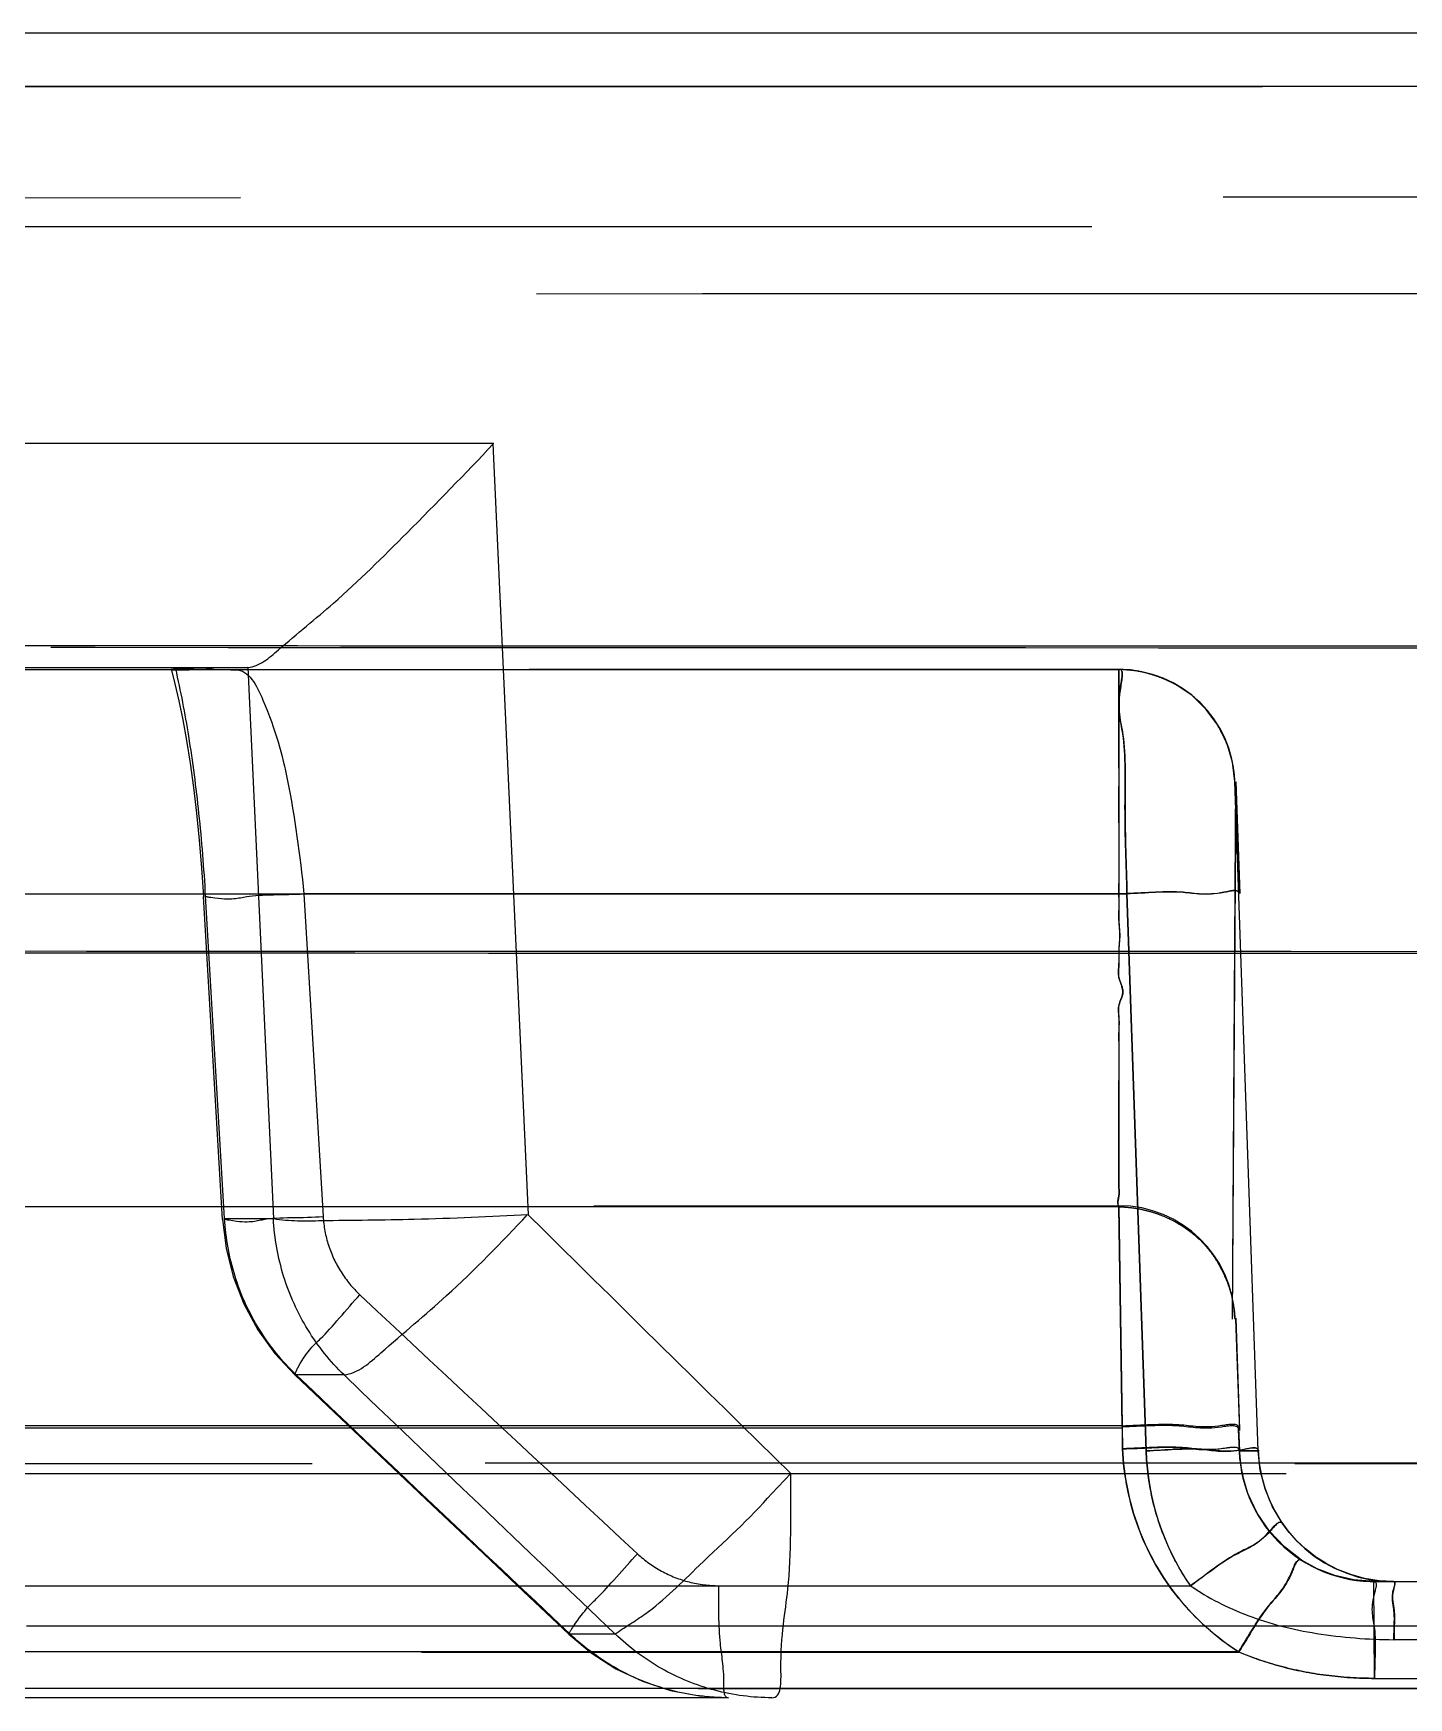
# Model space of a CAD drawing. Header units: millimetres. Extents: x 3819 to 4365, y -2661 to -1889.
# Drawn here: x 4171.083 to 4171.972, y -2172.63 to -2171.555 of the extents above; entities that cross this region are included whole.
import ezdxf

# ---------------------------------------------------------------- set-up
doc = ezdxf.new("R2010")
doc.units = ezdxf.units.MM
doc.header["$LTSCALE"] = 0.1
doc.linetypes.add('HIDDENX2', pattern=[19.05, 12.7, -6.35])
doc.layers.add('HIDDEN', color=8, linetype='HIDDENX2')

msp = doc.modelspace()

# ---------------------------------------------------------------- linework, layer by layer
at = {"layer": 'HIDDEN'}
for p, q in [((4171.9815, -2171.5545), (4166.3565, -2171.5545)), ((4177.4818, -2171.6795), (4166.4815, -2171.6795)), ((4176.5951, -2171.7211), (4167.1357, -2171.7243)), ((4167.5978, -2171.7242), (4176.8263, -2171.721)), ((4171.3802, -2171.8194), (4170.6798, -2171.8197)), ((4171.4026, -2172.3175), (4171.3799, -2171.8197)), ((4171.7842, -2171.9654), (4170.732, -2171.9659)), ((4170.7796, -2171.9643), (4171.2212, -2171.9641)), ((4171.2213, -2171.9641), (4171.1747, -2171.965)), ((4171.2132, -2171.9656), (4171.7842, -2171.9655)), ((4171.2213, -2171.9641), (4171.2378, -2172.3201)), ((4171.8597, -2172.038), (4171.8575, -2172.3844)), ((4171.8577, -2172.385), (4171.8598, -2172.038)), ((4171.8743, -2172.4701), (4171.8592, -2172.0378)), ((4171.8622, -2172.1102), (4171.8597, -2172.038)), ((4171.8598, -2172.038), (4171.8624, -2172.1102)), ((4170.766, -2172.1103), (4171.7894, -2172.1103)), ((4171.2049, -2172.3206), (4171.1927, -2172.1121)), ((4171.2063, -2172.3201), (4171.194, -2172.1117)), ((4171.7894, -2172.1103), (4171.2575, -2172.1103)), ((4171.2575, -2172.1104), (4171.2699, -2172.3188)), ((4171.8019, -2172.4701), (4171.7893, -2172.1102)), ((4171.7893, -2172.1102), (4171.8019, -2172.4701)), ((4163.8248, -2172.3122), (4171.7842, -2172.3118)), ((4171.7842, -2172.3118), (4171.7864, -2172.4539)), ((4171.2063, -2172.3201), (4171.2378, -2172.3201)), ((4171.7863, -2172.4545), (4171.7842, -2172.3125)), ((4171.8597, -2172.3844), (4171.8622, -2172.4563)), ((4171.8623, -2172.4569), (4171.8598, -2172.385)), ((4171.2835, -2172.4211), (4171.2526, -2172.4211)), ((4161.0166, -2172.4542), (4171.7863, -2172.4553)), ((4171.7865, -2172.454), (4163.79, -2172.4539)), ((4171.7863, -2172.4542), (4171.7865, -2172.4688)), ((4171.7865, -2172.4688), (4171.7865, -2172.454)), ((4171.8616, -2172.4552), (4171.8621, -2172.4701)), ((4171.8621, -2172.4701), (4171.8616, -2172.4553)), ((4171.8621, -2172.4701), (4171.8616, -2172.4564)), ((4171.8748, -2172.4701), (4171.8627, -2172.4701)), ((4171.8628, -2172.4701), (4171.8749, -2172.4701)), ((4195.5047, -2172.4781), (4148.4585, -2172.4781)), ((4150.9429, -2172.4782), (4187.1331, -2172.4782)), ((4170.6223, -2172.4848), (4172.391, -2172.4848)), ((4171.5722, -2172.4848), (4171.5599, -2172.4976)), ((4173.341, -2172.4848), (4171.5722, -2172.4848)), ((4171.8736, -2172.5104), (4171.8676, -2172.4976)), ((4171.8815, -2172.522), (4171.8736, -2172.5103)), ((4171.8943, -2172.5228), (4171.8899, -2172.517)), ((4171.8992, -2172.5283), (4171.8943, -2172.5228)), ((4171.9048, -2172.5335), (4171.8992, -2172.5283)), ((4171.911, -2172.5383), (4171.9047, -2172.5334)), ((4171.9124, -2172.5463), (4171.9023, -2172.5407)), ((4171.9179, -2172.5427), (4171.9109, -2172.5383)), ((4171.9255, -2172.5467), (4171.9178, -2172.5427)), ((4171.934, -2172.55), (4171.9255, -2172.5467)), ((4170.7301, -2172.5572), (4171.8304, -2172.5572)), ((4171.936, -2172.5535), (4171.9237, -2172.5506)), ((4171.943, -2172.5525), (4171.934, -2172.55)), ((4171.949, -2172.5546), (4171.936, -2172.5535)), ((4171.949, -2172.5546), (4171.936, -2172.5535)), ((4171.9524, -2172.5541), (4171.943, -2172.5525)), ((4171.949, -2172.5546), (4172.0143, -2172.5546)), ((4171.9494, -2172.6171), (4171.949, -2172.5546)), ((4171.9617, -2172.5546), (4171.9524, -2172.5541)), ((4169.1732, -2172.5833), (4171.9817, -2172.5832)), ((4171.4294, -2172.5884), (4171.4586, -2172.5884)), ((4171.8615, -2172.5999), (4161.9889, -2172.5999)), ((4163.7135, -2172.6), (4171.8617, -2172.6001)), ((4172.0013, -2172.5921), (4171.962, -2172.5921)), ((4171.9815, -2172.6236), (4161.9873, -2172.6236)), ((4161.9874, -2172.6236), (4171.9809, -2172.6236)), ((4171.9494, -2172.6171), (4172.0139, -2172.6171)), ((4173.4367, -2172.6296), (4170.5266, -2172.6296))]:
    msp.add_line(p, q, dxfattribs=at)
for points in [[(4176.5032, -2171.5949), (4176.3341, -2171.5945), (4176.1469, -2171.594), (4175.9437, -2171.5935), (4175.7239, -2171.5929), (4175.4873, -2171.5924), (4175.236, -2171.5919), (4174.9719, -2171.5914), (4174.6964, -2171.591), (4174.4093, -2171.5905), (4174.1108, -2171.5901), (4173.8023, -2171.5898), (4173.4859, -2171.5895), (4173.1632, -2171.5892), (4172.8361, -2171.589), (4172.5053, -2171.5889), (4172.1715, -2171.5888), (4171.8363, -2171.5888), (4171.5013, -2171.5889), (4171.1685, -2171.589), (4170.8394, -2171.5892)], [(4176.4753, -2171.5948), (4176.3074, -2171.5944), (4176.1217, -2171.5939), (4175.9189, -2171.5934), (4175.6998, -2171.5929), (4175.4658, -2171.5923), (4175.2175, -2171.5918), (4174.9559, -2171.5914), (4174.6819, -2171.5909), (4174.3963, -2171.5905), (4174.1014, -2171.5901), (4173.7997, -2171.5897), (4173.4898, -2171.5894), (4173.1725, -2171.5892), (4172.8504, -2171.589), (4172.5253, -2171.5888), (4172.1987, -2171.5888), (4171.8704, -2171.5888), (4171.5407, -2171.5888), (4171.2115, -2171.5889), (4170.885, -2171.5891)], [(4171.7842, -2171.9654), (4171.6075, -2171.9654), (4171.4308, -2171.9655), (4171.2549, -2171.9656), (4171.0797, -2171.9656), (4170.9052, -2171.9657), (4170.7322, -2171.9659)], [(4171.1717, -2171.9651), (4171.1741, -2171.9747), (4171.1767, -2171.9857), (4171.1792, -2171.9979), (4171.1816, -2172.0114), (4171.1839, -2172.026), (4171.1861, -2172.0416), (4171.1881, -2172.0582), (4171.1899, -2172.0756), (4171.1914, -2172.0936), (4171.1927, -2172.1121)], [(4171.403, -2171.9655), (4171.308, -2171.9656), (4171.2133, -2171.9656)], [(4171.7842, -2171.9655), (4171.6888, -2171.9655), (4171.5933, -2171.9655), (4171.403, -2171.9655)], [(4171.8592, -2172.0378), (4171.8576, -2172.0252), (4171.8539, -2172.0128), (4171.8482, -2172.0014), (4171.8407, -2171.9911), (4171.8315, -2171.9822), (4171.821, -2171.9751), (4171.8094, -2171.9698), (4171.7971, -2171.9665), (4171.7842, -2171.9654)], [(4171.8592, -2172.0378), (4171.8576, -2172.0252), (4171.8539, -2172.0129), (4171.8482, -2172.0014), (4171.8407, -2171.9912), (4171.8315, -2171.9823), (4171.821, -2171.9751), (4171.8094, -2171.9698), (4171.7971, -2171.9666), (4171.7842, -2171.9655)], [(4171.2049, -2172.3206), (4171.2072, -2172.3393), (4171.2118, -2172.3576), (4171.2187, -2172.3752), (4171.2278, -2172.3919), (4171.2388, -2172.4073), (4171.2516, -2172.4211)], [(4171.2516, -2172.4211), (4171.2811, -2172.4491), (4171.3106, -2172.477), (4171.3401, -2172.5049), (4171.3696, -2172.5328), (4171.3992, -2172.5607), (4171.4287, -2172.5885)], [(4171.8676, -2172.4976), (4171.8637, -2172.484), (4171.8621, -2172.4701)], [(4171.8676, -2172.4976), (4171.8637, -2172.4841), (4171.8621, -2172.4701)], [(4171.8899, -2172.517), (4171.8835, -2172.5062), (4171.8787, -2172.4947), (4171.8756, -2172.4825), (4171.8743, -2172.4701)], [(4171.8835, -2172.5063), (4171.8787, -2172.4947), (4171.8756, -2172.4825)], [(4171.9023, -2172.5407), (4171.8912, -2172.5322), (4171.8815, -2172.522)], [(4171.9023, -2172.5407), (4171.8911, -2172.5322), (4171.8815, -2172.522)], [(4171.9237, -2172.5507), (4171.9124, -2172.5463), (4171.9023, -2172.5407)], [(4171.4287, -2172.5885), (4171.4432, -2172.6006), (4171.4592, -2172.6108), (4171.4764, -2172.6189), (4171.4944, -2172.6248), (4171.5131, -2172.6283), (4171.532, -2172.6296)]]:
    msp.add_lwpolyline(points, dxfattribs=at)
for centre, radius, start, end in [((4171.7842, -2172.0404), 0.075, 1.7973, 90.0293), ((4171.7842, -2172.3868), 0.075, 1.806, 90.0275), ((4222.0709, -2121.0328), 72.0932, 225.346248, 225.535761), ((4223.6936, -2116.3638), 76.6966, 226.905019, 227.088235), ((4223.8464, -2116.9841), 76.4158, 226.507577, 226.690111), ((4222.719, -2118.7651), 74.3275, 226.210412, 226.397061), ((4171.9657, -2172.4646), 0.164, 181.9273, 214.369), ((4171.9495, -2172.4671), 0.0875, 182.1486, 273.7708), ((4171.9494, -2172.4671), 0.0875, 182.1453, 273.8481), ((4171.9617, -2172.4671), 0.0875, 181.8653, 265.855)]:
    msp.add_arc(centre, radius, start, end, dxfattribs=at)
for points, knots in [([(4167.0137, -2171.5962), (4166.9935, -2171.5963), (4166.9608, -2171.5964), (4166.917, -2171.5965), (4166.8811, -2171.5966), (4166.8673, -2171.5967), (4166.8478, -2171.5967), (4166.8618, -2171.5967), (4166.8754, -2171.5966), (4166.925, -2171.5965), (4167.0109, -2171.5962), (4167.1539, -2171.5958), (4167.342, -2171.5952), (4167.6811, -2171.5943), (4168.2029, -2171.5929), (4168.7853, -2171.5917), (4169.3171, -2171.5908), (4169.757, -2171.5902), (4170.2184, -2171.5896), (4170.8646, -2171.5891), (4171.6902, -2171.5887), (4172.5211, -2171.5888), (4173.1813, -2171.5892), (4173.6626, -2171.5896), (4174.1275, -2171.5901), (4174.7026, -2171.5909), (4175.35, -2171.5921), (4175.982, -2171.5935), (4176.3425, -2171.5944), (4176.476, -2171.5948)], [0, 0, 0, 0, 0.005823, 0.010402, 0.013726, 0.015796, 0.016608, 0.017066, 0.018803, 0.021787, 0.031398, 0.045882, 0.065227, 0.089191, 0.149773, 0.225198, 0.267685, 0.312785, 0.360042, 0.409119, 0.51084, 0.613132, 0.663784, 0.713197, 0.76066, 0.806283, 0.889497, 0.959103, 1, 1, 1, 1]), ([(4167.4877, -2171.5948), (4167.6892, -2171.5943), (4168.1481, -2171.5931), (4168.9086, -2171.5915), (4169.7982, -2171.5901), (4170.7804, -2171.5891), (4171.8127, -2171.5887), (4172.8536, -2171.5889), (4173.8566, -2171.5897), (4174.7777, -2171.591), (4175.5869, -2171.5926), (4176.2262, -2171.5941), (4176.727, -2171.5955), (4176.9484, -2171.5962), (4177.1702, -2171.5969), (4177.0002, -2171.5964), (4176.9476, -2171.5962)], [0, 0, 0, 0, 0.061828, 0.140832, 0.233385, 0.334836, 0.44226, 0.550165, 0.654318, 0.74989, 0.833348, 0.901165, 0.950069, 0.977961, 0.983845, 1, 1, 1, 1]), ([(4148.9939, -2171.9481), (4152.8245, -2171.8522), (4160.4868, -2171.7082), (4171.9822, -2171.6362), (4183.4775, -2171.7082), (4191.1398, -2171.8522), (4194.9704, -2171.9482)], [0, 0, 0, 0, 0.25, 0.5, 0.75, 1, 1, 1, 1]), ([(4171.2213, -2171.9641), (4171.2289, -2171.9635), (4171.2476, -2171.9466), (4171.2817, -2171.9195), (4171.3278, -2171.8737), (4171.3617, -2171.8391), (4171.3799, -2171.8197)], [0, 0, 0, 0, 0.105557, 0.322257, 0.628061, 1, 1, 1, 1]), ([(4148.2339, -2171.9467), (4148.2345, -2171.9467), (4148.237, -2171.9467), (4148.2426, -2171.9467), (4148.2518, -2171.9467), (4148.2716, -2171.9467), (4148.3055, -2171.9468), (4148.3845, -2171.9469), (4148.52, -2171.9472), (4148.6799, -2171.9475), (4148.8371, -2171.9478), (4148.9784, -2171.948), (4149.1434, -2171.9484), (4149.3463, -2171.9487), (4149.6089, -2171.949), (4149.8759, -2171.9493), (4150.1381, -2171.9495), (4150.3788, -2171.9496), (4150.6535, -2171.9497), (4151.0952, -2171.9499), (4151.7477, -2171.9501), (4152.6447, -2171.9502), (4153.6852, -2171.9502), (4154.8514, -2171.95), (4156.119, -2171.9498), (4157.9414, -2171.9496), (4159.8238, -2171.9493), (4161.7505, -2171.949), (4163.2285, -2171.9488), (4164.7182, -2171.9487), (4166.2168, -2171.9488), (4167.7232, -2171.9493), (4169.1877, -2171.95), (4170.6079, -2171.9509), (4171.5234, -2171.9513), (4171.9815, -2171.9514)], [0, 0, 0, 0, 0.000078, 0.000312, 0.000702, 0.001247, 0.002806, 0.004989, 0.011227, 0.019924, 0.025187, 0.031083, 0.037783, 0.046023, 0.056721, 0.070956, 0.07975, 0.089844, 0.10137, 0.114443, 0.145647, 0.183798, 0.227763, 0.277088, 0.331133, 0.387887, 0.507311, 0.568943, 0.631279, 0.694023, 0.75713, 0.820596, 0.884336, 0.942135, 1, 1, 1, 1]), ([(4171.9817, -2171.9504), (4171.8321, -2171.9504), (4171.5333, -2171.9504), (4171.0842, -2171.9502), (4170.6345, -2171.95), (4170.1874, -2171.9497), (4169.7472, -2171.9495), (4169.3116, -2171.9494), (4168.8705, -2171.9492), (4168.4096, -2171.9491), (4167.9145, -2171.9489), (4167.3709, -2171.9488), (4166.7653, -2171.9488), (4166.0854, -2171.9487), (4165.3203, -2171.9487), (4164.4602, -2171.9487), (4163.4977, -2171.9487), (4162.4218, -2171.9488), (4161.2203, -2171.9491), (4159.9073, -2171.9493), (4158.5615, -2171.9494), (4157.2859, -2171.9497), (4156.1528, -2171.9499), (4155.1631, -2171.95), (4154.2881, -2171.9501), (4153.5036, -2171.9501), (4152.7976, -2171.9501), (4152.1634, -2171.9501), (4151.5932, -2171.95), (4151.0779, -2171.9499), (4150.6102, -2171.9497), (4150.1889, -2171.9495), (4149.8181, -2171.9493), (4149.5002, -2171.9489), (4149.2319, -2171.9485), (4149.0685, -2171.9483), (4148.9939, -2171.9481)], [0, 0, 0, 0, 0.019536, 0.038982, 0.058621, 0.078223, 0.09732, 0.11608, 0.135062, 0.154893, 0.176221, 0.199673, 0.22584, 0.25526, 0.288397, 0.325695, 0.367502, 0.413999, 0.466116, 0.524291, 0.585359, 0.641741, 0.690769, 0.733236, 0.770895, 0.804967, 0.835605, 0.86304, 0.887734, 0.910011, 0.930285, 0.948779, 0.964986, 0.978676, 0.99027, 1, 1, 1, 1]), ([(4171.1747, -2171.965), (4171.1742, -2171.965), (4171.1681, -2171.9662), (4171.1992, -2171.9648), (4171.2047, -2171.9656), (4171.2132, -2171.9656)], [0, 0, 0, 0, 0.035408, 0.386579, 1, 1, 1, 1]), ([(4171.194, -2172.1117), (4171.193, -2172.0939), (4171.1902, -2172.0594), (4171.1839, -2172.0104), (4171.178, -2171.9794), (4171.1747, -2171.965)], [0, 0, 0, 0, 0.361011, 0.700369, 1, 1, 1, 1]), ([(4171.2132, -2171.9656), (4171.222, -2171.9655), (4171.2373, -2171.997), (4171.2491, -2172.0415), (4171.255, -2172.0858), (4171.2575, -2172.1103)], [0, 0, 0, 0, 0.170732, 0.523334, 1, 1, 1, 1]), ([(4171.7842, -2172.3118), (4171.7828, -2172.3102), (4171.7848, -2172.3052), (4171.784, -2172.2992), (4171.7842, -2172.2929), (4171.7842, -2172.2855), (4171.7842, -2172.277), (4171.7842, -2172.2675), (4171.7842, -2172.258), (4171.7842, -2172.2483), (4171.7842, -2172.2382), (4171.7843, -2172.2279), (4171.7843, -2172.2177), (4171.7843, -2172.2081), (4171.7842, -2172.199), (4171.7846, -2172.1906), (4171.7832, -2172.182), (4171.7886, -2172.1736), (4171.7831, -2172.1647), (4171.7846, -2172.1553), (4171.784, -2172.1463), (4171.7853, -2172.1372), (4171.784, -2172.1281), (4171.7844, -2172.119), (4171.7842, -2172.1102), (4171.7843, -2172.1014), (4171.7843, -2172.0926), (4171.7843, -2172.0838), (4171.7843, -2172.0753), (4171.7843, -2172.0669), (4171.7842, -2172.0586), (4171.7843, -2172.0504), (4171.7842, -2172.0426), (4171.7844, -2172.0349), (4171.7842, -2172.0274), (4171.7842, -2172.0201), (4171.7842, -2172.0132), (4171.7843, -2172.0065), (4171.7842, -2172.0001), (4171.7842, -2171.9939), (4171.7842, -2171.9882), (4171.7842, -2171.9829), (4171.7842, -2171.9779), (4171.7842, -2171.9733), (4171.7842, -2171.9692), (4171.7842, -2171.9666), (4171.7842, -2171.9654)], [0, 0, 0, 0, 0.018538, 0.036713, 0.05465, 0.072425, 0.100382, 0.127961, 0.155117, 0.181851, 0.21226, 0.24211, 0.27141, 0.300161, 0.325062, 0.349531, 0.373564, 0.398208, 0.426384, 0.453042, 0.47911, 0.504639, 0.531527, 0.557675, 0.583116, 0.607841, 0.633962, 0.659248, 0.683704, 0.707331, 0.731826, 0.755359, 0.777928, 0.799531, 0.821715, 0.84278, 0.862729, 0.881566, 0.900558, 0.918262, 0.93468, 0.949809, 0.964578, 0.977867, 0.989674, 1, 1, 1, 1]), ([(4171.7842, -2171.9655), (4171.7842, -2171.9667), (4171.7842, -2171.9692), (4171.7842, -2171.9733), (4171.7842, -2171.9779), (4171.7842, -2171.9829), (4171.7842, -2171.9883), (4171.7842, -2171.994), (4171.7842, -2172.0002), (4171.7842, -2172.0066), (4171.7842, -2172.0133), (4171.7842, -2172.0202), (4171.7842, -2172.0275), (4171.7843, -2172.0351), (4171.7842, -2172.0427), (4171.7842, -2172.0506), (4171.7842, -2172.0588), (4171.7842, -2172.0671), (4171.7842, -2172.0755), (4171.7842, -2172.084), (4171.7842, -2172.0928), (4171.7842, -2172.1016), (4171.7841, -2172.1104), (4171.7842, -2172.1192), (4171.7839, -2172.1283), (4171.7852, -2172.1374), (4171.7838, -2172.1464), (4171.7846, -2172.1555), (4171.783, -2172.1649), (4171.7887, -2172.1738), (4171.7831, -2172.1821), (4171.7845, -2172.1907), (4171.7841, -2172.1992), (4171.7842, -2172.2082), (4171.7842, -2172.2178), (4171.7842, -2172.228), (4171.7842, -2172.2383), (4171.7842, -2172.2484), (4171.7842, -2172.2581), (4171.7842, -2172.2676), (4171.7842, -2172.2771), (4171.7842, -2172.2856), (4171.7843, -2172.293), (4171.784, -2172.2993), (4171.7848, -2172.3056), (4171.7828, -2172.3107), (4171.7842, -2172.3125)], [0, 0, 0, 0, 0.010315, 0.022109, 0.035383, 0.05014, 0.065255, 0.08166, 0.099352, 0.118331, 0.13714, 0.157061, 0.178101, 0.200262, 0.221846, 0.244397, 0.267913, 0.292392, 0.31599, 0.340413, 0.365665, 0.391749, 0.416439, 0.441839, 0.467939, 0.494776, 0.520217, 0.546188, 0.57275, 0.60092, 0.625588, 0.64955, 0.673943, 0.698765, 0.727455, 0.756692, 0.786482, 0.816834, 0.843495, 0.870579, 0.89808, 0.925947, 0.94365, 0.961649, 0.980241, 1, 1, 1, 1]), ([(4171.7842, -2171.9654), (4171.7877, -2171.9646), (4171.782, -2171.9892), (4171.7892, -2172.0094), (4171.7875, -2172.0589), (4171.789, -2172.0918), (4171.7894, -2172.1103)], [0, 0, 0, 0, 0.075281, 0.291722, 0.616145, 1, 1, 1, 1]), ([(4171.7894, -2172.1103), (4171.789, -2172.0916), (4171.7874, -2172.0586), (4171.7892, -2172.009), (4171.782, -2171.9889), (4171.7876, -2171.9647), (4171.7842, -2171.9655)], [0, 0, 0, 0, 0.387215, 0.711963, 0.926263, 1, 1, 1, 1]), ([(4171.8592, -2172.0381), (4171.8591, -2172.0358), (4171.8587, -2172.0313), (4171.8575, -2172.0245), (4171.8556, -2172.0177), (4171.8521, -2172.0086), (4171.8463, -2171.9978), (4171.8368, -2171.9862), (4171.825, -2171.9771), (4171.8139, -2171.9716), (4171.8047, -2171.9684), (4171.7978, -2171.9667), (4171.7909, -2171.9657), (4171.7864, -2171.9655), (4171.7842, -2171.9655)], [0, 0, 0, 0, 0.057782, 0.117739, 0.179438, 0.242428, 0.370477, 0.49938, 0.62855, 0.756916, 0.820072, 0.881936, 0.942057, 1, 1, 1, 1]), ([(4171.7893, -2172.1102), (4171.8014, -2172.1098), (4171.8245, -2172.1074), (4171.8425, -2172.1123), (4171.8616, -2172.107), (4171.8617, -2172.1102)], [0, 0, 0, 0, 0.50209, 0.866287, 1, 1, 1, 1]), ([(4171.8617, -2172.1102), (4171.8616, -2172.107), (4171.8425, -2172.1124), (4171.8245, -2172.1075), (4171.8014, -2172.1098), (4171.7893, -2172.1102)], [0, 0, 0, 0, 0.133718, 0.497914, 1, 1, 1, 1]), ([(4171.194, -2172.1117), (4171.1929, -2172.1119), (4171.2111, -2172.1149), (4171.22, -2172.1104), (4171.2452, -2172.111), (4171.2575, -2172.1104)], [0, 0, 0, 0, 0.053339, 0.419849, 1, 1, 1, 1]), ([(4171.9819, -2172.1477), (4171.5207, -2172.1477), (4170.5981, -2172.1473), (4169.1672, -2172.1464), (4167.6914, -2172.1461), (4166.1732, -2172.146), (4164.6619, -2172.1461), (4163.1582, -2172.1462), (4161.6655, -2172.1464), (4159.72, -2172.1467), (4157.8169, -2172.147), (4155.9706, -2172.1473), (4154.68, -2172.1475), (4153.49, -2172.1476), (4152.575, -2172.1476), (4151.9109, -2172.1476), (4151.3502, -2172.1475), (4150.7521, -2172.1474), (4150.15, -2172.1471), (4149.6857, -2172.1468), (4149.3336, -2172.1465), (4149.0674, -2172.1461), (4148.8622, -2172.1458), (4148.696, -2172.1455), (4148.5538, -2172.1452), (4148.4282, -2172.1449), (4148.3175, -2172.1447), (4148.2218, -2172.1445), (4148.1414, -2172.1444), (4148.0844, -2172.1443), (4148.047, -2172.1442), (4148.025, -2172.1441), (4148.0065, -2172.1441), (4147.9913, -2172.144), (4147.9807, -2172.144), (4147.9739, -2172.144), (4147.9699, -2172.144), (4147.9667, -2172.144), (4147.9642, -2172.144), (4147.9625, -2172.144), (4147.9616, -2172.144), (4147.9613, -2172.144)], [0, 0, 0, 0, 0.057607, 0.115228, 0.178703, 0.241924, 0.304839, 0.367458, 0.429728, 0.491263, 0.61044, 0.667409, 0.721845, 0.771629, 0.816039, 0.836117, 0.854566, 0.886075, 0.910809, 0.929771, 0.94406, 0.954784, 0.963015, 0.969685, 0.975546, 0.98077, 0.985379, 0.989366, 0.992719, 0.995425, 0.996484, 0.997396, 0.998166, 0.998796, 0.999291, 0.999489, 0.999655, 0.999788, 0.99989, 0.99996, 1, 1, 1, 1]), ([(4171.9816, -2172.1489), (4171.5209, -2172.1489), (4170.5994, -2172.1485), (4169.1703, -2172.1475), (4167.6967, -2172.1468), (4166.1813, -2172.1464), (4164.6735, -2172.1462), (4163.4723, -2172.1463), (4162.5755, -2172.1464), (4162.1787, -2172.1464), (4161.9806, -2172.1465)], [0, 0, 0, 0, 0.13821, 0.276424, 0.428685, 0.58024, 0.730988, 0.88098, 0.940568, 1, 1, 1, 1]), ([(4171.7842, -2172.3125), (4171.3378, -2172.3125), (4170.4457, -2172.3124), (4168.6424, -2172.312), (4166.3818, -2172.3116), (4163.7005, -2172.3121), (4161.9302, -2172.3128), (4161.0637, -2172.3132)], [0, 0, 0, 0, 0.124907, 0.249663, 0.504611, 0.757527, 1, 1, 1, 1]), ([(4171.2063, -2172.3201), (4171.2053, -2172.3203), (4171.2223, -2172.3235), (4171.2316, -2172.3186), (4171.2571, -2172.3197), (4171.2699, -2172.3188)], [0, 0, 0, 0, 0.048436, 0.397, 1, 1, 1, 1]), ([(4171.2526, -2172.4211), (4171.2435, -2172.4124), (4171.2274, -2172.3926), (4171.2115, -2172.3579), (4171.207, -2172.3328), (4171.2063, -2172.3201)], [0, 0, 0, 0, 0.332993, 0.665551, 1, 1, 1, 1]), ([(4171.2378, -2172.3201), (4171.2481, -2172.3218), (4171.2786, -2172.3211), (4171.3334, -2172.3208), (4171.378, -2172.3187), (4171.4026, -2172.3175)], [0, 0, 0, 0, 0.188969, 0.552407, 1, 1, 1, 1]), ([(4171.2835, -2172.4211), (4171.2745, -2172.4124), (4171.2586, -2172.3925), (4171.2429, -2172.3578), (4171.2385, -2172.3327), (4171.2378, -2172.3201)], [0, 0, 0, 0, 0.332118, 0.665612, 1, 1, 1, 1]), ([(4171.2699, -2172.3188), (4171.2703, -2172.3251), (4171.2727, -2172.3377), (4171.2808, -2172.355), (4171.2891, -2172.365), (4171.2937, -2172.3693)], [0, 0, 0, 0, 0.330808, 0.664995, 1, 1, 1, 1]), ([(4171.2835, -2172.4211), (4171.2927, -2172.4199), (4171.315, -2172.3995), (4171.3545, -2172.3672), (4171.3852, -2172.3354), (4171.4021, -2172.3175)], [0, 0, 0, 0, 0.174831, 0.531129, 1, 1, 1, 1]), ([(4171.7842, -2172.3125), (4171.7864, -2172.3125), (4171.7909, -2172.3128), (4171.7978, -2172.3138), (4171.8047, -2172.3155), (4171.8139, -2172.3186), (4171.825, -2172.3242), (4171.8368, -2172.3333), (4171.8463, -2172.3448), (4171.8521, -2172.3557), (4171.8556, -2172.3648), (4171.8575, -2172.3716), (4171.8587, -2172.3784), (4171.8591, -2172.3829), (4171.8592, -2172.3851)], [0, 0, 0, 0, 0.057952, 0.118082, 0.179955, 0.243119, 0.371495, 0.500669, 0.629568, 0.757605, 0.820587, 0.882277, 0.942226, 1, 1, 1, 1]), ([(4171.2526, -2172.4211), (4171.2508, -2172.4217), (4171.2595, -2172.405), (4171.2698, -2172.3978), (4171.2851, -2172.3786), (4171.2937, -2172.3693)], [0, 0, 0, 0, 0.083335, 0.42973, 1, 1, 1, 1]), ([(4171.7864, -2172.4539), (4171.7986, -2172.4535), (4171.8221, -2172.4515), (4171.8413, -2172.4561), (4171.8612, -2172.4516), (4171.8616, -2172.4552)], [0, 0, 0, 0, 0.486394, 0.855278, 1, 1, 1, 1]), ([(4171.7863, -2172.4545), (4171.7986, -2172.4541), (4171.822, -2172.4523), (4171.8413, -2172.4569), (4171.8612, -2172.4526), (4171.8616, -2172.4564)], [0, 0, 0, 0, 0.488653, 0.850705, 1, 1, 1, 1]), ([(4171.7865, -2172.4688), (4171.7873, -2172.4861), (4171.7942, -2172.5208), (4171.8204, -2172.5669), (4171.8469, -2172.5904), (4171.8615, -2172.5999)], [0, 0, 0, 0, 0.332749, 0.66595, 1, 1, 1, 1]), ([(4171.8617, -2172.6001), (4171.8471, -2172.5906), (4171.8205, -2172.567), (4171.7942, -2172.5209), (4171.7874, -2172.4862), (4171.7865, -2172.4688)], [0, 0, 0, 0, 0.334037, 0.666764, 1, 1, 1, 1]), ([(4171.7867, -2172.4688), (4171.799, -2172.4686), (4171.8227, -2172.4663), (4171.8415, -2172.471), (4171.862, -2172.4665), (4171.8621, -2172.4701)], [0, 0, 0, 0, 0.487731, 0.856478, 1, 1, 1, 1]), ([(4171.8621, -2172.4701), (4171.8621, -2172.4669), (4171.8426, -2172.4708), (4171.8239, -2172.4663), (4171.7996, -2172.4683), (4171.7867, -2172.4688)], [0, 0, 0, 0, 0.129654, 0.488309, 1, 1, 1, 1]), ([(4171.8304, -2172.5572), (4171.8246, -2172.5487), (4171.8145, -2172.5305), (4171.8048, -2172.501), (4171.8022, -2172.4804), (4171.8018, -2172.4701)], [0, 0, 0, 0, 0.332989, 0.666339, 1, 1, 1, 1]), ([(4171.8019, -2172.4701), (4171.814, -2172.4696), (4171.8371, -2172.4674), (4171.855, -2172.4722), (4171.8742, -2172.4669), (4171.8743, -2172.4701)], [0, 0, 0, 0, 0.502804, 0.865936, 1, 1, 1, 1]), ([(4171.8743, -2172.4701), (4171.8742, -2172.467), (4171.8558, -2172.4721), (4171.8378, -2172.4673), (4171.8145, -2172.4697), (4171.8019, -2172.4701)], [0, 0, 0, 0, 0.129332, 0.478729, 1, 1, 1, 1]), ([(4171.5599, -2172.6296), (4171.5664, -2172.6296), (4171.5645, -2172.5931), (4171.573, -2172.556), (4171.5721, -2172.5097), (4171.5722, -2172.4848)], [0, 0, 0, 0, 0.132796, 0.489227, 1, 1, 1, 1]), ([(4171.4586, -2172.5884), (4171.4649, -2172.584), (4171.4852, -2172.572), (4171.5171, -2172.5392), (4171.5456, -2172.5143), (4171.5599, -2172.4976)], [0, 0, 0, 0, 0.169375, 0.515494, 1, 1, 1, 1]), ([(4171.8304, -2172.5572), (4171.8401, -2172.5504), (4171.8577, -2172.5359), (4171.8755, -2172.5308), (4171.8879, -2172.5141), (4171.8899, -2172.517)], [0, 0, 0, 0, 0.495695, 0.856114, 1, 1, 1, 1]), ([(4171.8899, -2172.517), (4171.8881, -2172.5145), (4171.8764, -2172.5301), (4171.8586, -2172.5351), (4171.8407, -2172.5501), (4171.8304, -2172.5572)], [0, 0, 0, 0, 0.128385, 0.477679, 1, 1, 1, 1]), ([(4171.4294, -2172.5884), (4171.4279, -2172.5892), (4171.439, -2172.5721), (4171.4478, -2172.5657), (4171.4643, -2172.5459), (4171.4731, -2172.5366)], [0, 0, 0, 0, 0.078185, 0.436044, 1, 1, 1, 1]), ([(4171.4731, -2172.5366), (4171.4777, -2172.5409), (4171.4882, -2172.5485), (4171.5063, -2172.5556), (4171.5192, -2172.5572), (4171.5256, -2172.5572)], [0, 0, 0, 0, 0.331193, 0.665243, 1, 1, 1, 1]), ([(4171.8615, -2172.5999), (4171.8679, -2172.5899), (4171.8789, -2172.5701), (4171.8931, -2172.558), (4171.8993, -2172.5389), (4171.9023, -2172.5407)], [0, 0, 0, 0, 0.494954, 0.855193, 1, 1, 1, 1]), ([(4171.9023, -2172.5407), (4171.8995, -2172.539), (4171.8934, -2172.5578), (4171.8792, -2172.5697), (4171.8682, -2172.5899), (4171.8617, -2172.6)], [0, 0, 0, 0, 0.135162, 0.498624, 1, 1, 1, 1]), ([(4171.532, -2172.6296), (4171.5287, -2172.6296), (4171.5295, -2172.6114), (4171.5253, -2172.5928), (4171.5257, -2172.5696), (4171.5256, -2172.5572)], [0, 0, 0, 0, 0.132528, 0.488847, 1, 1, 1, 1]), ([(4171.8304, -2172.5572), (4171.8418, -2172.5651), (4171.8682, -2172.5785), (4171.9131, -2172.5896), (4171.9452, -2172.5919), (4171.962, -2172.5921)], [0, 0, 0, 0, 0.302567, 0.635351, 1, 1, 1, 1]), ([(4171.949, -2172.5546), (4171.9517, -2172.5546), (4171.9457, -2172.571), (4171.9513, -2172.5862), (4171.9494, -2172.6064), (4171.9494, -2172.6171)], [0, 0, 0, 0, 0.12897, 0.488028, 1, 1, 1, 1]), ([(4171.9619, -2172.5921), (4171.9619, -2172.5855), (4171.9631, -2172.5732), (4171.9598, -2172.5641), (4171.9633, -2172.5546), (4171.9617, -2172.5546)], [0, 0, 0, 0, 0.528318, 0.876584, 1, 1, 1, 1]), ([(4171.9617, -2172.5546), (4171.9632, -2172.5546), (4171.9599, -2172.5639), (4171.9632, -2172.573), (4171.9619, -2172.5853), (4171.962, -2172.5921)], [0, 0, 0, 0, 0.11865, 0.462745, 1, 1, 1, 1]), ([(4171.532, -2172.6296), (4171.5194, -2172.6296), (4171.4943, -2172.6263), (4171.459, -2172.6122), (4171.4386, -2172.5971), (4171.4294, -2172.5884)], [0, 0, 0, 0, 0.333103, 0.665424, 1, 1, 1, 1]), ([(4171.5599, -2172.6296), (4171.5476, -2172.6296), (4171.5226, -2172.6263), (4171.4877, -2172.6121), (4171.4676, -2172.597), (4171.4586, -2172.5884)], [0, 0, 0, 0, 0.332385, 0.66553, 1, 1, 1, 1]), ([(4171.8615, -2172.5999), (4171.8703, -2172.6036), (4171.8889, -2172.61), (4171.9185, -2172.6158), (4171.939, -2172.617), (4171.9494, -2172.6171)], [0, 0, 0, 0, 0.318718, 0.652359, 1, 1, 1, 1]), ([(4171.9494, -2172.6171), (4171.9388, -2172.617), (4171.9183, -2172.6158), (4171.8889, -2172.61), (4171.8704, -2172.6037), (4171.8618, -2172.6001)], [0, 0, 0, 0, 0.352005, 0.687222, 1, 1, 1, 1])]:
    msp.add_open_spline(points, degree=3, knots=knots, dxfattribs=at)

doc.saveas('drawing.dxf')
